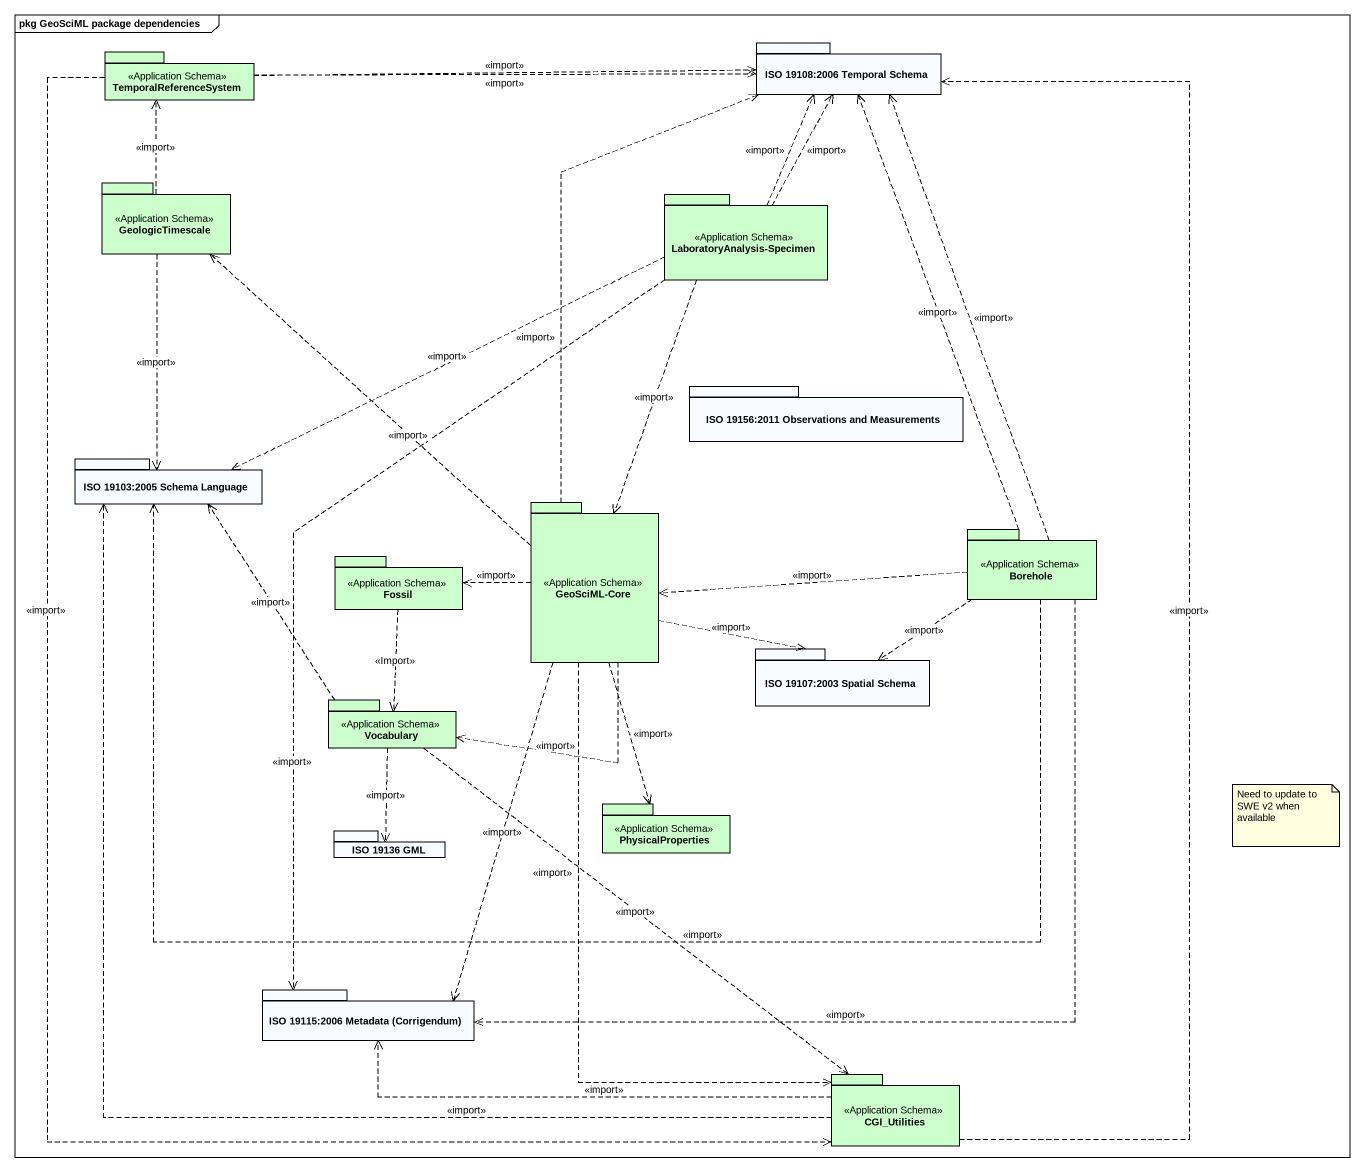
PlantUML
@startuml
mainframe pkg GeoSciML package dependencies
package TemporalReferenceSystem <<Application Schema>> #CCFFCC {
}
package "ISO 19108:2006 Temporal Schema" as ISO_19108_2006_Temporal {
}
package GeologicTimescale <<Application Schema>> #CCFFCC {
}
package "LaboratoryAnalysis-Specimen" as LaboratoryAnalysis_Specimen <<Application Schema>> #CCFFCC {
}
package "ISO 19156:2011 Observations and Measurements" as ISO_19156_2011_Observations {
}
package "ISO 19103:2005 Schema Language" as ISO_19103_2005_Schema {
}
package "GeoSciML-Core" as GeoSciML_Core <<Application Schema>> #CCFFCC {
}
package Fossil <<Application Schema>> #CCFFCC {
}
package Borehole <<Application Schema>> #CCFFCC {
}
package "ISO 19107:2003 Spatial Schema" as ISO_19107_2003_Spatial {
}
package Vocabulary <<Application Schema>> #CCFFCC {
}
package PhysicalProperties <<Application Schema>> #CCFFCC {
}
package "ISO 19136 GML" as ISO_19136_GML {
}
package "ISO 19115:2006 Metadata (Corrigendum)" as ISO_19115_2006_Metadata {
}
package CGI_Utilities <<Application Schema>> #CCFFCC {
}
TemporalReferenceSystem .right.> ISO_19108_2006_Temporal : <<import>>
TemporalReferenceSystem .right.> ISO_19108_2006_Temporal : <<import>>
TemporalReferenceSystem ..> CGI_Utilities : <<import>>
GeologicTimescale .up.> TemporalReferenceSystem : <<import>>
GeologicTimescale ..> ISO_19103_2005_Schema : <<import>>
LaboratoryAnalysis_Specimen .up.> ISO_19108_2006_Temporal : <<import>>
LaboratoryAnalysis_Specimen .up.> ISO_19108_2006_Temporal : <<import>>
LaboratoryAnalysis_Specimen .left.> ISO_19103_2005_Schema : <<import>>
LaboratoryAnalysis_Specimen ..> GeoSciML_Core : <<import>>
LaboratoryAnalysis_Specimen ..> ISO_19115_2006_Metadata : <<import>>
GeoSciML_Core .up.> ISO_19108_2006_Temporal : <<import>>
GeoSciML_Core .up.> GeologicTimescale : <<import>>
GeoSciML_Core .left.> Fossil : <<import>>
GeoSciML_Core .right.> ISO_19107_2003_Spatial : <<import>>
GeoSciML_Core ..> Vocabulary : <<import>>
GeoSciML_Core ..> PhysicalProperties : <<import>>
GeoSciML_Core ..> ISO_19115_2006_Metadata : <<import>>
GeoSciML_Core ..> CGI_Utilities : <<import>>
Fossil ..> Vocabulary : <<Import>>
Borehole .up.> ISO_19108_2006_Temporal : <<import>>
Borehole .up.> ISO_19108_2006_Temporal : <<import>>
Borehole .left.> ISO_19103_2005_Schema : <<import>>
Borehole .left.> GeoSciML_Core : <<import>>
Borehole .left.> ISO_19107_2003_Spatial : <<import>>
Borehole ..> ISO_19115_2006_Metadata : <<import>>
Vocabulary .up.> ISO_19103_2005_Schema : <<import>>
Vocabulary ..> ISO_19136_GML : <<import>>
Vocabulary ..> CGI_Utilities : <<import>>
CGI_Utilities .up.> ISO_19108_2006_Temporal : <<import>>
CGI_Utilities .up.> ISO_19103_2005_Schema : <<import>>
CGI_Utilities .left.> ISO_19115_2006_Metadata : <<import>>
note as N1
  Need to update to SWE v2 when available
end note
@enduml
